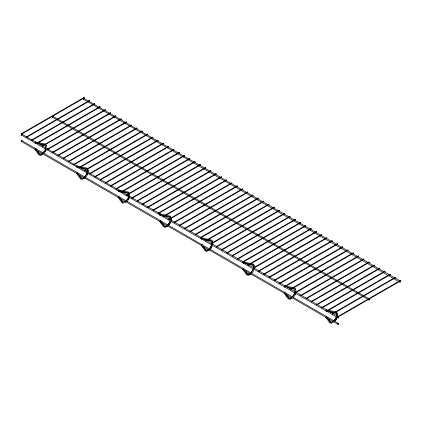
<?xml version="1.0" encoding="UTF-8"?>
<svg xmlns="http://www.w3.org/2000/svg" width="422" height="422" viewBox="0 0 422 422"><rect width="100%" height="100%" fill="white"/><g stroke="black" fill="none" stroke-linecap="round" stroke-linejoin="round"><path stroke-width="0.63" d="M21.696 135.214L21.348 135.251L21.348 134.444L21.696 134.075L22.192 134.36M21.696 141.692L21.348 141.723L21.348 140.916L22.049 140.51L22.192 140.832M53.045 116.947L52.697 117.316L52.201 117.031L52.697 116.177L53.193 116.461M83.698 99.418L83.203 99.133L83.35 98.648L83.698 98.279L84.194 98.563M338.797 323.621L337.953 324.513L337.953 323.706L338.65 323.299L338.797 323.621L21.696 140.547M369.799 299.251L368.955 300.142L368.955 299.335L369.651 298.929L369.799 299.251L52.697 116.177M399.808 281.922L400.652 281.031L400.652 281.838L399.95 282.244L83.203 99.133M36.044 149.399L35.981 148.586L35.052 148.829M326.923 317.339L326.86 316.521L326.385 316.479M21.1 133.848L21.348 133.705L21.522 134.291L21.1 133.848L84.047 97.503L84.226 98.094L83.799 97.646L84.047 97.503M26.375 136.892L26.623 136.749L26.797 137.34L26.375 136.892L89.327 100.552L89.501 101.138L89.079 100.694L89.327 100.552M31.655 139.94L31.903 139.798L32.077 140.384L31.655 139.94L94.602 103.596L94.776 104.187L94.354 103.738L94.602 103.596M36.93 142.984L37.178 142.842L37.352 143.433L36.93 142.984L99.877 106.645L100.056 107.23L99.629 106.787L99.877 106.645M47.486 149.077L47.733 148.934L47.908 149.525L47.486 149.077L110.432 112.737L110.606 113.323L110.184 112.88L110.432 112.737M52.761 152.126L53.008 151.983L53.183 152.569L52.761 152.126L115.707 115.781L115.886 116.372L115.459 115.923L115.707 115.781M58.036 155.175L58.458 155.212L58.458 155.618L58.036 155.175L120.987 118.83L121.161 119.415L120.739 118.972L120.987 118.83M68.591 161.267L68.839 161.125L69.013 161.71L68.591 161.267L131.537 124.923L131.537 125.492M73.866 164.311L74.114 164.169L74.288 164.759L73.866 164.311L136.818 127.966L136.992 128.557L136.57 128.114L136.818 127.966M79.146 167.36L79.394 167.218L79.568 167.803L79.146 167.36L142.093 131.015L142.267 131.606L141.845 131.158L142.093 131.015M105.405 110.116L105.157 110.263L104.983 109.673L105.405 110.116L42.279 146.276L42.279 145.875L105.157 109.688M84.421 170.404L84.669 170.261L84.843 170.852L84.421 170.404L147.368 134.064L147.542 134.65L147.12 134.207L147.368 134.064M89.696 173.453L89.944 173.31L90.118 173.896L89.696 173.453L152.648 137.108L152.822 137.699L152.469 137.493M94.976 176.496L95.219 176.354L95.398 176.945L94.976 176.496L157.923 140.157L158.097 140.742M100.251 179.545L100.499 179.403L100.673 179.988L100.251 179.545L163.198 143.2L163.372 143.791L162.95 143.343L163.198 143.2M126.51 122.306L126.088 122.264L126.088 121.858L126.51 122.306L63.384 158.461L63.384 158.06L126.262 121.874M105.526 182.589L105.774 182.446L105.948 183.037L105.526 182.589L168.478 146.249L168.652 146.835L168.23 146.392L168.478 146.249M110.807 185.638L111.049 185.495L111.229 186.081L110.807 185.638L173.753 149.293L173.927 149.884L173.505 149.435L173.753 149.293M116.082 188.681L116.33 188.539L116.504 189.13L116.082 188.681L179.028 152.342L179.202 152.928L178.78 152.484L179.028 152.342M121.357 191.73L121.605 191.588L121.779 192.174L121.357 191.73L184.308 155.386L184.483 155.976L184.061 155.528L184.308 155.386M126.637 194.774L126.88 194.632L127.059 195.222L126.637 194.774L189.583 158.435L189.758 159.02L189.336 158.577L189.583 158.435M131.912 197.823L132.16 197.681L132.334 198.266L131.912 197.823L194.858 161.478L195.033 162.069L194.611 161.621L194.858 161.478M142.467 203.916L142.71 203.773L142.889 204.364L142.467 203.916L205.414 167.571L205.588 168.162L205.166 167.713L205.414 167.571M147.742 206.965L147.99 206.822L148.164 207.408L147.742 206.965L210.689 170.62L210.863 171.205L210.441 170.762L210.689 170.62M153.017 210.008L153.265 209.866L153.439 210.457L153.017 210.008L215.969 173.664L216.143 174.254L215.721 173.811L215.969 173.664M158.297 213.057L158.54 212.915L158.719 213.5L158.297 213.057L221.244 176.712L221.418 177.303L220.996 176.855L221.244 176.712M163.572 216.101L163.82 215.958L163.994 216.549L163.572 216.101L226.519 179.761L226.693 180.347L226.345 180.147M168.847 219.15L169.095 219.007L169.269 219.593L168.847 219.15L231.799 182.805L231.799 183.375M174.128 222.194L174.37 222.051L174.55 222.642L174.128 222.194L237.074 185.854L237.248 186.44L236.826 185.996L237.074 185.854M200.387 164.955L200.139 165.097L199.959 164.511L200.387 164.955L137.261 201.115L137.261 200.708L200.139 164.527M179.403 225.242L179.825 225.285L179.825 225.686L179.403 225.242L242.349 188.898L242.523 189.489L242.101 189.04L242.349 188.898M184.678 228.286L184.926 228.144L185.1 228.735L184.678 228.286L247.63 191.947L247.804 192.532L247.382 192.089L247.63 191.947M189.958 231.335L190.201 231.193L190.38 231.778L189.958 231.335L252.905 194.99L252.905 195.56M195.233 234.379L195.481 234.236L195.655 234.827L195.233 234.379L258.18 198.039L258.354 198.625L257.932 198.182L258.18 198.039M200.508 237.428L200.756 237.285L200.93 237.871L200.508 237.428L263.46 201.083L263.634 201.674L263.212 201.225L263.46 201.083M205.788 240.471L206.031 240.329L206.21 240.92L205.788 240.471L268.735 204.132L268.909 204.717L268.487 204.274L268.735 204.132M211.063 243.52L211.311 243.378L211.485 243.969L211.063 243.52L274.01 207.176L274.184 207.766L273.836 207.566L274.01 207.176M216.338 246.569L216.586 246.422L216.76 247.012L216.338 246.569L279.29 210.225L279.464 210.81L279.042 210.367L279.29 210.225M221.613 249.613L222.041 249.655L222.041 250.061L221.613 249.613L284.565 213.268L284.739 213.859L284.317 213.411L284.565 213.268M226.894 252.662L227.142 252.52L227.316 253.105L226.894 252.662L289.84 216.317L290.014 216.908L289.592 216.46L289.84 216.317M237.444 258.755L237.691 258.612L237.871 259.198L237.444 258.755L300.395 222.41L300.569 223.001L300.147 222.552L300.395 222.41M242.724 261.798L242.972 261.656L243.146 262.247L242.724 261.798L305.67 225.459L305.67 226.028M247.999 264.847L248.247 264.705L248.421 265.29L247.999 264.847L310.951 228.502L311.125 229.093L310.703 228.645L310.951 228.502M253.274 267.891L253.522 267.748L253.701 268.339L253.274 267.891L316.226 231.551L316.4 232.137L315.978 231.694L316.226 231.551M258.554 270.94L258.802 270.797L258.976 271.383L258.554 270.94L321.501 234.595L321.675 235.186L321.327 234.98M263.829 273.983L264.077 273.841L264.251 274.432L263.829 273.983L326.781 237.644L326.781 238.214M269.104 277.032L269.352 276.89L269.531 277.476L269.104 277.032L332.056 240.688L332.23 241.278L331.808 240.83L332.056 240.688M295.363 219.793L295.12 219.936L294.941 219.345L295.363 219.793L232.242 255.948L232.242 255.547L295.12 219.361M274.384 280.076L274.632 279.934L274.806 280.524L274.384 280.076L337.331 243.737L337.505 244.322L337.083 243.879L337.331 243.737M279.659 283.125L279.907 282.983L280.081 283.568L279.659 283.125L342.606 246.78L342.785 247.371L342.363 246.923L342.606 246.78M284.934 286.169L285.356 286.211L285.356 286.617L284.934 286.169L347.886 249.829L347.886 250.399M290.215 289.218L290.463 289.075L290.637 289.666L290.215 289.218L353.161 252.873L353.335 253.464L352.913 253.015L353.161 252.873M295.49 292.267L295.738 292.119L295.912 292.71L295.49 292.267L358.436 255.922L358.616 256.507L358.194 256.064L358.436 255.922M300.765 295.31L301.013 295.168L301.187 295.759L300.765 295.31L363.717 258.966L363.891 259.556L363.469 259.108L363.717 258.966M306.045 298.359L306.467 298.401L306.467 298.802L306.045 298.359L368.992 262.015L369.166 262.605L368.744 262.157L368.992 262.015M311.32 301.403L311.568 301.261L311.742 301.851L311.32 301.403L374.267 265.058L374.446 265.649L374.024 265.206L374.267 265.058M316.595 304.452L316.843 304.309L317.017 304.895L316.595 304.452L379.547 268.107L379.721 268.698L379.299 268.25L379.547 268.107M321.875 307.496L322.123 307.353L322.297 307.944L321.875 307.496L384.822 271.156L384.996 271.742L384.574 271.299L384.822 271.156M327.15 310.545L327.572 310.587L327.572 310.988L327.15 310.545L390.097 274.2L390.276 274.791L389.854 274.342L390.097 274.2M332.425 313.588L332.673 313.446L332.847 314.037L332.425 313.588L395.377 277.249L395.551 277.834L395.129 277.391L395.377 277.249M337.706 316.637L337.953 316.495L338.127 317.08L337.706 316.637L400.652 280.292L400.652 280.862M160.708 214.898L159.933 215.246L159.716 214.329L160.487 213.98L169.96 216.011A6.304 3.64 -60 0 1 171.11 220.316M338.302 316.864L337.953 318.04L338.65 317.634L338.65 316.827L21.696 134.075M243.816 269.357L243.367 269.647L242.666 269.241M21.348 134.275L84.294 97.93M26.623 137.324L89.575 100.979M31.903 140.368L94.85 104.023M37.178 143.417L100.125 107.072M47.733 149.509L110.68 113.165M53.008 152.553L115.955 116.214M58.283 155.602L121.235 119.257M68.839 161.695L131.785 125.35M74.114 164.738L137.066 128.399M79.394 167.787L142.341 131.442M84.917 170.688L147.616 134.491M89.944 173.88L152.896 137.535M95.219 176.923L158.171 140.584M100.499 179.972L163.446 143.628M105.774 183.021L168.726 146.677M111.049 186.065L174.001 149.72M116.33 189.114L179.276 152.769M121.605 192.158L184.556 155.813M126.88 195.207L189.831 158.862M132.16 198.25L195.106 161.911M142.71 204.343L205.662 168.003M147.99 207.392L210.937 171.047M153.265 210.436L216.212 174.096M158.788 213.342L221.492 177.14M163.82 216.528L226.767 180.189M169.095 219.577L232.042 183.232M174.37 222.621L237.322 186.281M179.899 225.527L242.597 189.325M184.926 228.719L247.872 192.374M190.201 231.762L253.153 195.418M195.481 234.811L258.428 198.467M200.756 237.855L263.703 201.51M206.031 240.904L268.983 204.559M211.311 243.948L274.258 207.608M216.586 246.997L279.533 210.652M221.861 250.04L284.813 213.701M227.142 253.089L290.088 216.744M237.691 259.182L300.643 222.837M242.972 262.226L305.918 225.886M248.247 265.274L311.193 228.93M253.77 268.176L316.474 231.979M258.802 271.367L321.749 235.022M264.077 274.416L327.024 238.071M269.352 277.46L332.304 241.115M274.632 280.509L337.579 244.164M279.907 283.552L342.854 247.208M285.182 286.601L348.134 250.257M290.463 289.645L353.409 253.305M295.738 292.694L358.684 256.349M301.013 295.738L363.964 259.398M306.293 298.787L369.239 262.442M311.568 301.83L374.514 265.491M316.843 304.879L379.795 268.534M322.123 307.923L385.07 271.583M327.398 310.972L390.345 274.627M332.673 314.021L395.625 277.676M337.953 317.064L400.9 280.72M35.395 141.992L45.296 144.039M35.701 143.29L35.005 142.889M76.952 165.983L86.848 168.03A6.304 3.64 -60 0 1 87.56 168.684M118.503 189.974L128.404 192.021A6.304 3.64 -60 0 1 129.111 192.675M118.113 190.871L118.809 191.272M201.61 237.955L211.512 240.002A6.304 3.64 -60 0 1 212.667 241.642M201.922 239.258L201.22 238.852M243.04 263.228L243.473 263.249M284.718 285.937L293.126 287.588M285.029 287.24L284.328 286.833M326.275 309.927L335.295 311.705M325.884 310.824L326.581 311.23M42.453 146.46L42.453 145.891M34.894 149.288L35.596 149.694M63.564 158.646L63.564 158.076M77.057 172.529L77.759 172.936M76.451 173.278L77.147 173.685M118.614 196.52L119.31 196.926M118.002 197.269L118.703 197.675M137.435 201.299L137.435 200.724M159.558 221.26L160.255 221.666M201.721 244.502L202.418 244.908M201.109 245.251L201.811 245.657M232.416 256.133L232.416 255.563M243.272 268.492L243.974 268.898M284.829 292.488L285.304 292.53M284.222 293.237L284.919 293.638M325.773 317.228L326.475 317.629M37.88 143.301L44.616 144.683A5.597 3.234 -60 0 1 46.599 147.494M40.164 144.277L43.835 145.026M80.66 167.545L86.172 168.673A5.597 3.234 -60 0 1 88.151 171.49M78.049 167.518L76.556 166.88M81.108 168.141L86.146 169.254A4.89 2.822 -60 0 1 87.159 171.49M120.375 191.161L127.729 192.664A5.597 3.234 -60 0 1 129.57 196.742M118.382 191.256L119.605 191.509M122.66 192.131L127.697 193.244A4.89 2.822 -60 0 1 128.246 193.751M162.544 215.278L169.28 216.655A5.597 3.234 -60 0 1 170.731 217.494M159.933 215.246L161.157 215.5M164.216 216.122L169.254 217.235A4.89 2.822 -60 0 1 170.266 219.472M203.483 239.142L210.836 240.645A5.597 3.234 -60 0 1 212.677 244.723M206.991 240.366L210.805 241.226A4.89 2.822 -60 0 1 211.818 243.462M244.428 263.006L252.388 264.636A5.597 3.234 -60 0 1 254.234 268.714M247.324 264.109L252.361 265.216A4.89 2.822 -60 0 1 253.374 267.453M287.208 287.25L293.944 288.627A5.597 3.234 -60 0 1 295.922 291.444M289.492 288.221L290.711 288.474M291.934 288.722L293.918 289.207A4.89 2.822 -60 0 1 294.931 291.444M328.147 311.114L335.501 312.618A5.597 3.234 -60 0 1 337.479 315.434M326.153 311.214L327.372 311.462M330.431 312.09L333.491 312.713M293.738 287.714L294.619 287.983A6.304 3.64 -60 0 1 295.775 289.624M334.715 312.966L335.469 313.198A4.89 2.822 -60 0 1 336.482 315.44M83.698 98.279L399.734 280.736M52.201 117.031L369.303 300.105M21.2 134.929L338.302 318.003M21.2 141.402L338.302 324.481M326.707 309.948L326.976 310.334M285.151 285.952L285.42 286.343M243.869 262.352L243.599 261.962L253.068 263.993A6.304 3.64 -60 0 1 254.371 266.878M202.043 237.971L202.312 238.361M160.487 213.98L160.756 214.371M118.935 189.99L119.204 190.38M77.379 165.999L77.648 166.389M35.828 142.008L36.097 142.393M328.96 319.602L330.579 321.669A4.89 2.822 -60 0 0 333.027 321.427M327.277 317.856L330.094 321.986A5.597 3.234 -60 0 0 333.517 322.292M326.639 317.798L327.34 318.832M326 317.581L329.872 322.893A6.304 3.64 -60 0 0 331.871 323.073M287.055 295.099L289.023 297.679A4.89 2.822 -60 0 0 291.47 297.436M285.72 293.865L288.537 297.99A5.597 3.234 -60 0 0 291.966 298.296M286.142 295.358L286.844 296.386M284.444 293.591L288.321 298.903A6.304 3.64 -60 0 0 291.47 298.591M245.504 271.109L247.471 273.688A4.89 2.822 -60 0 0 249.914 273.445M244.517 270.391L246.981 273.999A5.597 3.234 -60 0 0 250.41 274.305M242.887 269.6L246.764 274.912A6.304 3.64 -60 0 0 250.689 274.073M203.947 247.118L205.915 249.697A4.89 2.822 -60 0 0 208.362 249.455M202.966 246.395L205.43 250.009A5.597 3.234 -60 0 0 208.858 250.315M201.336 245.609L205.208 250.921A6.304 3.64 -60 0 0 209.138 250.082M161.341 221.587L160.64 220.558L160.866 220.917M162.391 223.127L164.364 225.707A4.89 2.822 -60 0 0 166.806 225.464M161.41 222.405L163.873 226.018A5.597 3.234 -60 0 0 167.302 226.324M160.771 222.352L161.478 223.386M159.78 221.619L163.657 226.925A6.304 3.64 -60 0 0 167.581 226.092M121.188 199.648L122.807 201.716A4.89 2.822 -60 0 0 125.255 201.473M119.505 197.897L122.322 202.027A5.597 3.234 -60 0 0 125.745 202.333M118.229 197.628L122.1 202.935A6.304 3.64 -60 0 0 123.024 203.219M79.283 175.141L81.251 177.725A4.89 2.822 -60 0 0 83.698 177.483M77.949 173.906L80.766 178.037A5.597 3.234 -60 0 0 84.194 178.342M76.672 173.637L80.549 178.944A6.304 3.64 -60 0 0 82.543 179.123M37.732 151.15L39.7 153.735A4.89 2.822 -60 0 0 42.142 153.492M36.746 150.432L39.214 154.046A5.597 3.234 -60 0 0 42.638 154.352M35.406 149.346L36.113 150.38M37.168 151.925L37.869 152.959M35.116 149.646L38.993 154.953A6.304 3.64 -60 0 0 42.142 154.642M87.913 173.189A5.597 3.234 -60 0 1 85.218 177.593M88.003 169.67A6.304 3.64 -60 0 1 88.003 172.334M87.56 173.832A6.304 3.64 -60 0 1 87.111 174.824M84.854 177.794A6.304 3.64 -60 0 1 83.698 178.633M87.037 172.593A4.89 2.822 -60 0 1 84.595 176.829M87.027 169.813A5.597 3.234 -60 0 1 87.164 170.915M86.631 173.505A5.597 3.234 -60 0 1 84.558 176.718M337.236 317.133A5.597 3.234 -60 0 1 334.873 321.232M336.176 311.974A6.304 3.64 -60 0 1 337.331 313.615M337.479 314.859A6.304 3.64 -60 0 1 337.415 315.793M336.883 317.777A6.304 3.64 -60 0 1 336.176 319.254M335.891 319.723A6.304 3.64 -60 0 1 335.253 320.604M336.366 316.537A4.89 2.822 -60 0 1 333.918 320.773M336.355 313.757A5.597 3.234 -60 0 1 336.487 314.865M335.959 317.455A5.597 3.234 -60 0 1 333.881 320.662M171.126 218.364A5.597 3.234 -60 0 1 171.126 220.732M171.021 221.17A5.597 3.234 -60 0 1 168.652 225.269M170.456 222.315A6.304 3.64 -60 0 1 169.96 223.291M169.67 223.755A6.304 3.64 -60 0 1 169.037 224.641M169.802 221.735A4.89 2.822 -60 0 1 167.703 224.81M170.135 217.794A5.597 3.234 -60 0 1 170.272 218.897M169.739 221.492A5.597 3.234 -60 0 1 167.666 224.699M212.282 246.052A5.597 3.234 -60 0 1 209.882 249.571M211.512 247.281A6.304 3.64 -60 0 1 210.916 248.199M211.702 244.565A4.89 2.822 -60 0 1 209.259 248.801M211.586 244.591A5.597 3.234 -60 0 1 209.217 248.69M253.838 270.043A5.597 3.234 -60 0 1 251.765 273.25M253.258 268.556A4.89 2.822 -60 0 1 250.81 272.791M253.242 265.776A5.597 3.234 -60 0 1 253.379 266.883M252.847 269.473A5.597 3.234 -60 0 1 251.401 271.979M249.423 273.736A5.597 3.234 -60 0 1 248.394 274.173M129.464 197.179A5.597 3.234 -60 0 1 126.774 201.584M129.111 197.823A6.304 3.64 -60 0 1 128.404 199.3M128.594 194.516A4.89 2.822 -60 0 1 128.71 195.481M128.594 196.583A4.89 2.822 -60 0 1 126.146 200.819M127.555 198.809A5.597 3.234 -60 0 1 126.109 200.708M295.685 293.142A5.597 3.234 -60 0 1 293.316 297.241M295.331 293.786A6.304 3.64 -60 0 1 294.883 294.783M294.809 292.546A4.89 2.822 -60 0 1 292.367 296.782M294.693 292.573A5.597 3.234 -60 0 1 293.243 295.59M292.952 295.975A5.597 3.234 -60 0 1 291.998 296.982M46.067 150.09A5.597 3.234 -60 0 1 43.993 153.297M46.003 144.693A6.304 3.64 -60 0 1 46.452 145.68M46.003 149.842A6.304 3.64 -60 0 1 45.296 151.313M44.59 145.258A4.89 2.822 -60 0 1 45.602 147.5M45.486 148.602A4.89 2.822 -60 0 1 43.039 152.838M45.608 146.925A5.597 3.234 -60 0 1 45.471 148.185M45.37 148.623A5.597 3.234 -60 0 1 45.075 149.515M44.447 150.828A5.597 3.234 -60 0 1 43.002 152.722"/></g></svg>
